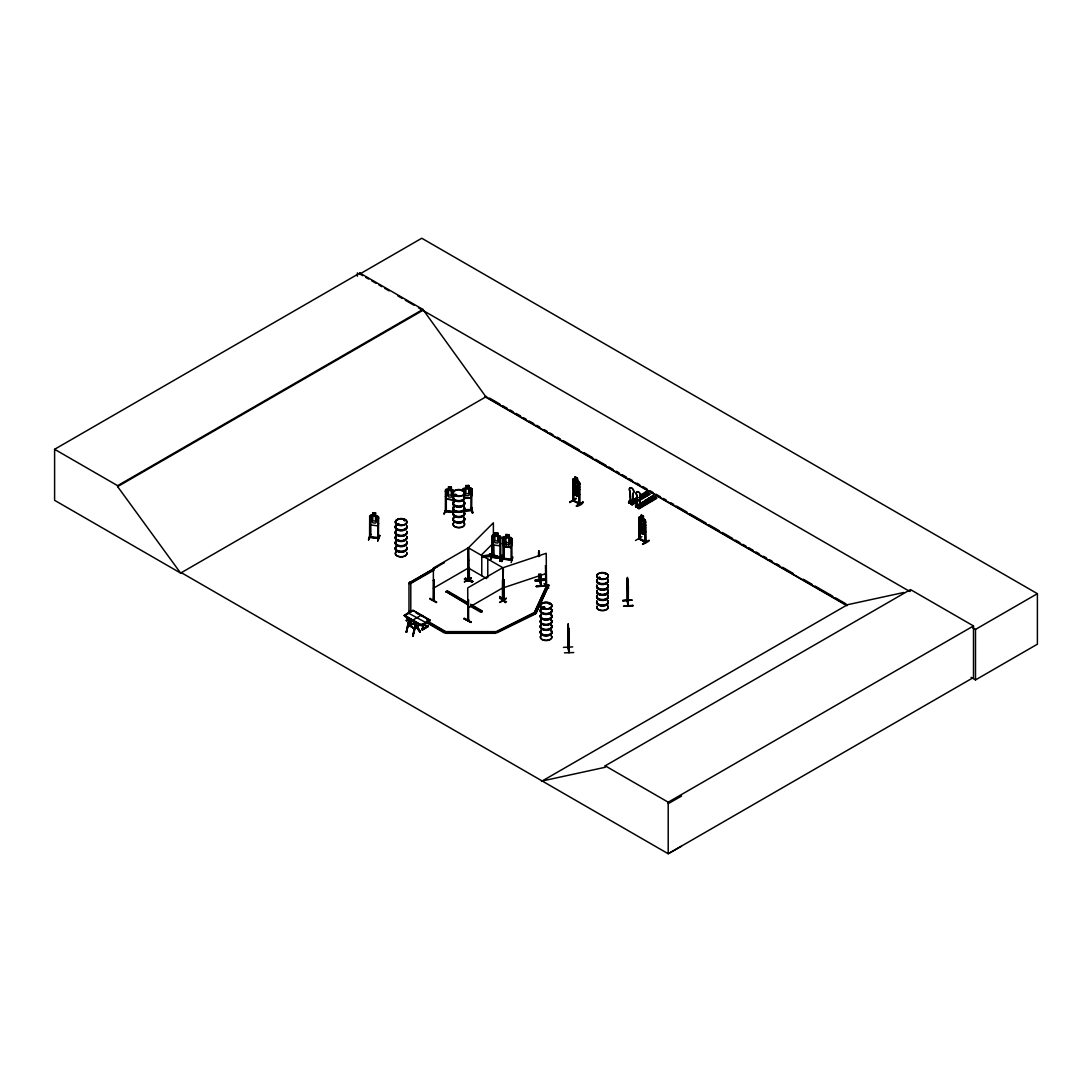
<?xml version="1.0" encoding="UTF-8"?>
<svg xmlns="http://www.w3.org/2000/svg" width="1092" height="1092" viewBox="0 0 1092 1092"><rect width="100%" height="100%" fill="white"/><g stroke="black" fill="none" stroke-linecap="round" stroke-linejoin="round"><path stroke-width="1.5" d="M627.49 579.142L627.299 601.201L627.122 578.992L627.791 592.779L627.982 590.909M539.857 580.521L540.24 581.285L540.171 574.501M540.745 574.215L541.018 585.448M541.072 574.187L541.072 586.035L540.649 584.93M569.301 652.456L569.123 631.79M631.121 501.255C630.193 500.313 629.647 500.177 629.961 491.468A3.099 1.802 59.5 0 1 629.961 487.906A3.099 1.802 59.5 0 1 633.087 489.666A3.099 1.802 59.5 0 1 633.087 493.243L632.623 502.716L633.223 493.161A3.099 1.802 59.5 0 0 633.223 489.585A3.099 1.802 59.5 0 0 630.098 487.824A3.099 1.802 59.5 0 0 630.098 491.4L631.026 501.214L629.879 500.641M568.304 625.566L568.154 623.969L568.632 629.934M468.591 579.347L469.041 578.869M469.041 569.137L468.918 580.166L468.632 579.292M493.734 555.405L493.243 543.707M627.723 579.142L627.381 577.368L628.296 605.937L628.296 585.681L628.255 605.418L627.217 600.614L627.982 605.951L627.791 582.746L627.982 584.234M627.75 587.974L627.518 589.325L627.258 584.589M630.657 501.569L628.542 502.689M637.291 505.637L637.346 504.845L637.346 505.651M637.482 505.528L638.315 504.545L636.868 504.49L636.718 506.797M540.212 581.217L539.612 574.433M541.1 585.954L540.13 580.712M568.809 651.269L568.809 652.006M569.246 652.443L568.236 647.256M569.26 651.678L568.345 647.269M464.441 579.06C468.564 576.863 481.122 586.076 464.455 578.992M472.713 581.422L464.66 578.733L472.754 581.449M406.115 632.091L408.599 621.116L406.388 632.254L408.913 621.935M406.388 632.254L409.227 621.867M412.667 635.885L415.165 624.911L412.94 636.035L415.479 625.716M412.94 636.035L415.793 625.661M398.839 524.351L398.211 523.532M398.935 524.215L397.461 523.914L398.648 524.337M404.968 520.202L404.177 520.556M404.204 520.461L404.968 520.502L404.409 519.942M404.654 519.942L404.531 520.529M404.395 615.601L412.994 610.223L429.852 619.969L429.62 621.307L421.28 625.757L404.654 616.257L404.518 615.069L412.994 610.51L429.852 620.242L422.181 624.911M404.395 615.888L410.879 611.643M456.565 495.14L455.241 494.553L456.674 494.881M404.422 615.465L421.28 625.47L429.893 620.092M462.489 491.113L462.175 491.031M543.912 607.916L542.205 607.712L543.761 607.944M549.958 604.04L549.262 604.299M598.634 577.627L599.726 577.327L599.795 578.132M605.446 574.296L605.951 573.914M605.623 574.406L606.278 574.201M606.169 573.873L605.487 574.201M606.319 574.296L606.06 573.969M627.136 579.088L627.886 582.8M408.408 622.563L408.981 623.491L410.019 622.467L409.063 623.041M415.383 626.426L415.861 627.463L419.151 624.979A3.099 1.788 -60 0 1 419.86 624.706L419.778 624.665A3.099 1.788 -60 0 0 419.069 624.938M630.876 501.023L631.258 500.464M503.426 600.013L504.176 599.795M545.659 586.186C547.065 583.442 544.84 586.663 546.382 585.94L546.218 565.588L545.495 565.833L545.768 586.186M545.563 585.981L546.3 585.762M430.084 598.634L436.718 602.061M430.125 598.293L429.77 598.921L436.404 602.62M464.1 618.795C485.776 630.029 449.03 610.715 471.062 622.358M464.414 618.236L471.021 621.976M568.304 626.794L567.922 625.266L568.017 647.815L568.154 623.969L568.345 647.788M422.195 629.019L423.491 625.279L422.235 628.937M630.767 500.245L628.992 502.347L631.79 503.931L633.565 501.829L633.824 503.289L630.098 501.146L631.272 500.887M631.476 501.01L630.043 500.546L629.879 502.852M539.052 553.821L538.615 552.211L538.506 555.951M502.907 537.4L503.03 559.145L511.93 560.196L511.861 538.424L510.81 537.414L503.862 536.622L502.907 537.4L502.907 544.062M503.862 536.622L503.002 537.441M505.91 536.814L504.49 537.619L504.49 542.26L505.992 544.43L508.763 544.772L510.251 542.956L510.251 538.329L508.763 537.319L508.886 534.698L505.883 534.398L505.992 546.915M503.835 546.655L503.03 544.007L503.835 546.655L510.824 547.502L511.861 545.099M508.858 534.752L508.763 547.256M510.824 547.502L503.849 546.587M572.931 483.824L573.682 481.681L578.856 484.534L579.47 487.414L578.856 484.534M579.47 489.353L578.856 491.427L573.682 488.561L573.013 485.722L573.628 488.602L578.787 491.468L579.606 489.366M638.997 528.555L639.707 529.893L638.929 521.921L639.748 519.819L644.922 522.672L645.604 525.525M639.079 521.935L639.803 519.928M639.011 523.901L639.694 526.753L644.853 529.606L645.604 527.45M503.781 538.97L502.962 538.875L503.781 538.97L503.767 558.954M501.856 561.479L503.862 555.937M501.91 561.588L503.876 556.36L501.87 561.179M503.862 558.217L502.934 558.149L511.998 559.281M511.083 539.707L511.902 539.803L511.083 539.707L511.097 560.155L511.206 559.118M512.967 557.07L511.111 562.694M637.987 504.408L637.141 504.968L637.824 505.091M636.718 504.586L638.342 504.586M505.268 602.634C498.594 594.007 496.764 594.717 505.596 602.47M370.488 517.267L369.669 517.158L370.488 517.267L370.488 537.469M372.672 512.721L375.662 513.049L375.539 515.67L377.027 516.68L377.027 521.321L375.539 523.123L372.768 522.768L371.28 520.584L371.28 515.943L372.768 515.315L372.686 512.667L375.662 513.049M369.697 522.385L370.707 524.842M372.672 515.219L369.697 515.724L369.587 537.387L369.574 536.622L378.583 537.564M378.637 523.477L377.586 525.866L370.638 524.911M375.662 515.533L378.61 516.857L378.419 538.547L378.624 537.783M377.559 515.847L370.693 515.042M369.751 537.4L369.642 536.431M370.502 536.773L369.778 536.431M377.791 518.018L378.61 518.127L377.791 518.018L377.791 538.465L377.9 537.441M379.675 535.394L377.655 541.045L379.743 535.435M379.798 535.776L377.709 540.95M446.205 491.373L445.399 491.263L446.205 491.373L446.178 511.588M445.427 496.478L446.341 499.071L453.344 499.918L446.369 499.017M451.365 487.209L448.389 486.827L448.498 489.407L447.01 490.049L447.01 494.69L448.498 496.86L451.269 497.229L452.757 495.427L452.757 490.786L451.269 489.762L451.269 487.278M451.392 489.639L451.392 487.155M443.816 513.909L446.341 508.749L444.308 513.554M444.198 513.909L446.328 508.326M453.439 492.301L453.521 512.571L445.372 511.506L445.44 489.762L446.396 488.998L453.317 489.885L454.354 490.895M453.521 512.544L453.426 511.575M434.043 599.372L433.306 599.74L434.261 600.313L433.319 600.532L433.387 568.017L468.372 547.815L468.768 580.521L468.632 547.556L493.379 522.809L493.42 540.526L494.908 542.71L497.679 543.065L499.167 541.277L499.167 536.636L497.802 535.49L500.75 536.8L500.778 558.462C501.733 556.633 490.922 555.05 491.878 557.384L491.864 535.612L494.84 535.107M492.628 537.209L491.81 537.114L492.628 537.209L492.628 557.411M491.837 542.328L492.765 544.922L499.754 545.768L500.778 543.42M497.788 533.06L494.812 532.678L494.908 535.257L493.42 535.899M491.796 555.787L490.24 559.759L492.26 555.896M499.699 535.79L492.792 534.903M492.765 554.176L490.677 559.705M500.778 557.725L492.683 556.483M499.931 537.96L500.75 538.069L499.931 537.96L499.931 558.422L499.836 557.425M499.795 560.988C506.265 543.72 495.236 572.181 502.32 555.828M500.286 561.015L502.306 555.787M470.802 497.993L463.677 498.252L470.802 497.993L471.84 495.413L471.84 488.738L471.648 510.524C473.068 509.022 469.546 509.282 471.007 510.551L470.884 490.117L471.744 490.267L470.884 490.117M471.13 578.159L464.305 581.859L471.184 577.832L468.959 579.388M576.167 498.607L569.765 502.156M534.329 612.476L535.503 613.895L496.642 632.951L495.481 632.159L534.329 612.476L547.133 584.875L548.88 585.148L536.076 613.376L534.329 612.476L536.076 612.748L548.88 585.148M535.039 611.575L547.133 584.875M578.924 483.838L579.756 484.029L578.924 483.838L578.937 504.122C578.583 502.17 584.561 506.702 572.904 500.709L573.013 479.047L573.71 478.555L579.47 482.732M573.873 500.245L573.437 500.341M573.177 499.822L573.655 501.119L573.805 480.739L572.972 480.535L573.805 480.739M639.502 538.479L639.939 539.12L639.871 528.978M638.957 538.875L645.604 542.519L645.604 520.829C644.84 518.905 640.472 515.902 639.079 517.198L639.079 538.943M645.154 541.482L645.549 542.519M464.673 581.654L468.782 579.743L467.922 579.593M468.605 580.439L467.717 580.671L467.881 560.059L468.7 560.278L467.881 560.059M419.069 625.347A2.58 1.488 -60 0 1 419.546 625.156L419.983 624.406A24.297 14.032 60 0 1 418.454 623.764M368.536 539.762L370.488 534.575M469.342 579.729L469.328 567.608M497.829 556.319L493.379 555.05M434.261 599.576L433.592 599.931M546.478 585.954L546.218 553.303L503.371 567.594L502.893 600.518L502.702 567.69L467.717 587.892L467.867 620.543L468.618 620.147L468.523 599.958L467.717 600.177L468.523 599.958M427.968 625.539L428.078 626.672L427.846 625.757L423.532 625.252L428.241 625.852L422.331 629.988L428.078 626.672M567.908 647.215L568.905 652.538L568.795 629.333M455.296 494.471L455.146 495.249L456.511 495.045M455.296 494.799L456.415 494.526M462.257 490.704L462.38 490.99M542.901 607.234L542.765 607.821M543.311 607.521L542.765 608.08M543.816 608.053L542.451 607.37L543.27 607.288M549.958 603.903L549.453 604.19M598.935 577.477L599.126 578.173M577.34 496.205L578.364 488.725L577.258 486.131L577.272 481.504L575.211 480.371L574.105 491.018L575.211 492.465L575.061 495.031L577.34 496.205C574.474 489.666 586.24 499.413 573.669 491.687L572.863 490.458L575.129 492.506M577.409 480.603L577.409 478.105L575.143 476.931L574.119 484.411L575.211 487.005L575.211 491.632L577.258 492.765L576.167 489.994C575.307 493.229 572.85 490.636 575.689 489.161L574.215 485.49L576.126 488.875C576.999 485.476 579.593 488.151 576.603 489.68L577.982 493.27L577.258 488.124L578.364 486.759L578.364 482.118L577.272 478.2M409.691 622.931L406.838 617.512M406.729 617.881L407.207 617.308A13.172 10.251 -31.2 0 0 413.636 621.02M413.295 621.676L413.772 621.102L420.324 631.777C412.53 624.965 410.742 613.772 420.324 631.777M419.71 632.132L413.663 621.457A1.57 0.901 -60 0 1 414.114 621.648M412.79 628.05L413.554 627.641M492.123 554.818L489.762 553.671M481.599 554.791L492.192 544.185M462.749 489.216L465.779 488.192L465.765 485.653L468.809 485.571L465.765 485.653M462.844 489.243L463.745 488.301L470.775 487.974L471.853 488.793M636.718 498.689L629.388 503.002L628.719 502.47L628.733 501.146L630.507 500.095L630.084 501.228L630.835 501.419M433.62 580.425L433.592 600.668L434.207 580.07L433.387 580.289L434.207 580.07M467.717 580.671L468.318 580.262M468.591 620.12C466.366 621.034 468.946 617.976 468.536 620.188M502.047 599.822L502.77 599.399M503.016 600.3L502.047 600.027M503.576 599.508L504.34 599.249L503.658 599.508M504.34 599.249L504.217 600.068L504.095 579.62L503.371 579.866L503.494 600.272L503.644 599.494M463.554 510.128L470.966 509.555M471.84 509.732C460.442 508.995 460.797 511.93 471.744 510.469M411.315 622.563L409.5 623.723M415.533 626.439L415.984 627.026L417.867 625.511M416.352 627.313L418.045 626.139M639.816 496.751L641.427 496.614L640.99 497.611M455.473 494.485L455.187 495.14M600.136 578.05L599.249 577.996M578.76 494.58L579.47 494.089M639.079 517.308L639.816 516.789M639.735 529.838L644.826 532.732L645.522 532.118L644.799 519.628M644.826 532.732L645.536 532.227M409.5 624.133L410.865 623.355M416.857 626.399L415.697 627.299A21.226 12.258 -60 0 1 414.591 627.886L414.673 627.941A21.226 12.258 -60 0 0 415.793 627.354L416.421 626.958M417.963 626.085L419.151 625.402A2.58 1.488 -60 0 1 419.628 625.211L419.71 625.184M417.062 626.931L415.697 627.723A21.799 12.585 -60 0 1 414.564 628.323L414.414 628.391A24.297 14.032 60 0 1 408.312 624.87L407.944 624.406A20.939 12.094 -60 0 0 409.596 623.559L410.21 623.177M502.934 558.886L511.998 560.019M445.372 511.274L453.426 512.312M491.782 557.125L500.764 558.23M469 580.084L468.918 568.031M418.468 625.307L419.069 624.72A3.344 1.938 -60 0 1 419.983 624.406M539.926 579.456L538.998 574.255M639.543 500.436L649.877 494.417L646.287 491.837L640.253 495.782M637.769 497.734L628.896 502.893L636.95 498.962M636.95 505.296L639.462 506.661L639.912 497.188L647.201 492.915L646.287 492.11L640.171 495.713M631.217 504.19L649.617 493.966L646.287 492.11M648.976 493.598L649.412 494.185M631.435 504.135L633.824 501.965M637.796 504.722L635.585 506.592M637.878 505.064C637.428 511.493 638.929 500.723 635.558 505.091L635.558 506.415L639.134 508.722L656.715 498.362L653.125 495.782L639.762 504.04M651.842 497.338L635.735 506.838L636.445 507.234L652.566 497.72M636.022 507.002L652.333 497.447M654.381 498.58L637.974 508.067L638.916 508.449M656.442 497.665L638.67 508.503L638.875 506.975L640.663 505.924L638.615 506.825L638.615 507.876L635.817 506.292L637.605 504.19M639.68 503.985L653.125 496.055L656.442 497.925L655.773 497.679M656.483 498.075L655.801 497.543L637.974 508.067M639.68 519.86L644.922 522.672M641.127 530.685L640.171 529.17L640.171 524.529L641.277 523.15L641.277 518.523L643.325 519.655L644.43 531.517L643.325 531.736L643.325 534.384L641.127 533.169L641.209 530.644L641.277 533.087M641.127 533.169L643.325 534.384M643.406 531.859L643.256 534.261M572.945 479.101L573.013 500.805M577.34 478.16L575.143 476.931M578.76 481.422L579.538 482.732L579.606 504.408L579.606 482.691M569.806 502.566L576.221 498.28L569.806 502.143M573.655 500.586L579.756 503.48M579.088 503.344C563.267 495.986 583.101 504.982 578.965 504.095M582.978 502.047C567.635 509.268 583.469 505.76 582.923 501.992M576.562 506.238L583.019 502.402M641.209 517.567L641.277 515.042L643.475 516.257L643.325 518.823L644.43 520.256L644.43 524.897L643.325 526.276L644.048 531.422L642.669 527.818L644.13 525.757L643.393 525.279L642.192 527.013L640.403 523.559L641.755 527.299C638.806 528.664 641.427 531.435 642.232 528.146L643.338 530.944L641.277 529.77L640.185 517.908L641.277 517.69L641.277 515.042L643.475 516.257M639.625 539.257L639.871 518.877M645.782 542.315L644.908 542.164L645.222 521.84L645.891 542.424L639.257 538.752L639.038 518.686L639.639 519.014M645.822 522.181L644.99 521.976M639.694 526.753L644.853 529.606M635.503 540.499L641.919 536.636M642.574 543.993C652.347 537.387 650.777 541.1 642.574 544.417M637.455 505.473L639.598 506.579L640.048 497.106A3.099 1.802 59.5 0 0 640.048 493.529A3.099 1.802 59.5 0 0 636.923 491.769A3.099 1.802 59.5 0 0 636.923 495.345L636.786 495.427A3.099 1.802 59.5 0 1 636.786 491.85A3.099 1.802 59.5 0 1 639.912 493.611A3.099 1.802 59.5 0 1 639.912 497.188L641.714 496.983L640.431 496.259M641.536 494.649C651.31 498.948 636.8 495.181 643.311 493.598L646.628 495.727L643.311 493.598M644.512 492.888C654.285 497.188 639.775 493.42 646.287 491.837M640.608 495.973L646.969 492.642L641.113 496.096M629.101 502.989L637.905 497.843M640.813 496.082L646.942 492.465M630.043 502.757L631.053 503.33L631.053 501.119M649.603 493.72L631.613 504.422L632.295 504.791L628.733 502.47M631.831 504.559L649.617 493.966M632.227 504.75L636.704 502.183M644.99 500.573C654.763 504.873 640.267 501.105 646.778 499.522L650.095 501.665L646.778 499.522M648.361 498.594C658.135 502.893 643.638 499.126 650.149 497.543L653.466 499.672L650.149 497.543M651.337 496.846C661.11 501.132 646.614 497.365 653.125 495.782M653.767 496.41L635.79 506.879L636.404 507.234M638.615 508.435L656.456 497.911M468.372 560.087L468.605 560.223M465.26 578.432L472.222 581.981L465.615 578.228M502.443 600.627L502.497 579.797M499.59 598.32L506.552 601.869M502.279 600.15L503.098 599.604L502.306 599.453M467.649 619.683L468.372 619.464M467.717 620.297L468.304 599.836M506.36 598.457C492.628 605.801 503.548 601.323 506.319 598.116M181.436 572.713L180.726 573.136L54.6 500.313L54.6 449.29L359.869 273.041L422.891 309.418L485.913 396.833L846.737 605.159M359.869 273.041L359.869 273.983L421.771 238.247L1037.4 593.679L1037.4 644.184L975.497 679.92L971.075 677.354M54.6 449.29L117.622 485.667L422.891 309.418M681.572 846.136L668.208 853.753L181.354 572.672L180.63 573.082L117.622 486.609L422.891 310.36M180.63 573.082L486.623 396.423M434.125 570.024L410.797 583.483L409.514 582.746L444.512 562.544M409.514 582.746L437.223 566.762M434.125 569.382L410.797 582.855L408.981 582.855L408.981 612.052L410.797 612.052L410.797 582.855L409.514 582.118M433.387 588.219L468.372 568.017M408.394 613.363L404.518 615.629L420.87 625.061L422.181 624.597M467.854 604.791L445.986 591.536L447.27 590.799L467.676 602.593M445.986 592.164L447.27 591.427L466.216 602.375M412.872 628.187L413.772 627.996M422.331 629.961L422.058 629.197L428.078 626.044M422.099 629.838L427.805 626.508M467.717 608.094L502.702 587.892M427.013 622.263L444.512 632.364L445.782 631.626L495.263 631.626L495.263 633.305L445.782 633.305L445.782 631.626L426.835 620.679M470.775 605.842L482.255 611.629L480.985 612.366L470.775 606.483M427.013 622.89L444.512 632.991L445.782 632.254L428.282 622.153M541.468 781.408L847.46 604.736L903.835 592.478M542.178 780.985L605.2 767.28L605.2 765.82L910.469 589.571L973.491 625.948L973.491 677.504L668.208 853.753L668.208 802.197L973.491 625.948M910.469 591.031L909.759 591.455L418.495 307.821M972.576 627.723L975.497 629.415L1037.4 593.679M668.208 803.671L681.572 796.054M495.481 632.159L532.841 613.841M495.481 631.517L496.642 632.323L535.503 613.267M408.408 624.406L408.476 624.365A21.226 12.258 -60 0 0 409.596 623.778M640.185 496.328L639.721 497.201M503.74 558.462L502.975 559.104M503.74 559.2L503.849 538.793M468.113 580.739L468.127 579.361M468.045 620.488L467.936 600.3M369.738 537.182L378.624 538.274M378.501 538.52L369.669 537.36M500.641 558.476L491.891 557.357M412.121 610.919L413.404 610.919M599.126 577.368L598.512 577.886L599.262 578.214M637.414 504.859L637.974 505.159M503.535 580.029L504.095 579.62M546.382 565.738L545.495 565.833M548.798 588.056L544.048 583.524M504.258 599.986L503.644 600.231M503.371 587.796L546.218 573.505M637.005 504.995L637.346 504.04M397.925 523.791L397.283 524.351M546.177 585.039L546.177 585.776M599.549 577.955L600.013 577.545M406.483 631.831L406.961 631.927M413.035 635.612L413.513 635.708M419.546 625.156L419.615 625.129A24.297 14.032 60 0 1 418.605 624.733M579.088 503.862L579.156 493.802M639.189 538.711L644.99 541.468M645.154 541.263L645.891 541.687L639.939 538.602M645.154 542.001L645.222 521.84M481.572 556.033L493.12 554.258L493.584 555.255L482.05 557.043M483.224 556.415L486.527 555.896M483.688 557.425L493.584 555.883L493.379 544.812M465.315 578.337L471.908 582.063M599.644 578.391L599.017 577.873M538.697 556.592L538.957 550.914L538.875 554.367M539.216 555.145L539.325 552.661L539.216 556.005M544.403 579.238L535.176 579.838L544.403 579.156M535.244 580.712L544.526 580.002L535.298 580.999M535.285 580.876L544.526 580.289M545.536 585.408C517.267 587.701 564.578 584.698 536.363 586.609M536.363 586.554L545.577 585.967M568.236 627.054L568.468 635.68L568.004 631.19M568.482 628.2L568.795 629.388M568.809 630.835L568.836 652.511M567.826 632.268L568.795 639.366L567.936 635.23M563.445 647.365L572.686 646.914M564.468 652.839L573.737 652.538M627.545 580.453L627.613 582.459M627.723 581.599L627.75 583.333M622.713 600.504L631.995 599.958L622.754 600.818M622.713 600.532L631.995 600.245M632.8 605.937L623.518 606.169L632.773 605.377M470.775 487.974L468.809 488.001L468.809 485.517M471.471 507.698L472.686 513.022L471.526 507.316M471.608 510.223L463.609 510.824M408.981 583.483L410.797 583.483M408.981 611.424L410.797 611.424M445.782 632.664L495.263 632.664M511.861 560.237L511.738 559.473M446.096 510.879L453.467 511.793M453.617 511.575L445.318 510.742L446.259 510.633M468.018 580.767L468.113 547.652L503.098 567.854L502.948 600.504M640.717 497.433L639.994 497.256M505.992 537.796L508.763 538.138M505.992 542.437L508.763 542.779M369.847 536.431L370.638 536.527M491.891 556.62L492.519 556.702M547.133 585.503L548.88 585.776M445.481 510.769L445.481 511.506M471.935 507.63L472.686 512.994M497.856 556.347L489.53 553.958M489.571 553.849L497.638 556.497M573.437 501.078L573.573 480.876M539.817 581.244L539.926 574.406M397.529 524.174L398.539 523.682M406.47 620.816L406.197 620.051L406.47 620.829M575.211 484.998L577.272 486.145M575.211 486.991L577.272 488.138M639.939 495.577L643.256 497.72L639.939 495.85M639.27 497.256L641.482 498.771L639.27 497.515M636.868 506.702L637.878 507.275M467.717 580.152L468.482 580.603M434.207 600.272L433.974 579.948M359.869 273.983L362.803 275.675M365.738 277.368L368.673 279.061M371.594 280.753L375.989 283.292M378.924 284.985L381.859 286.677M384.793 288.37L389.189 290.909M397.979 295.987L402.375 298.525M405.309 300.218L414.1 305.282M489.571 398.116L499.877 404.067M502.825 405.774L507.248 408.326M510.182 410.019L513.131 411.725M516.079 413.418L520.502 415.97M523.45 417.676L526.385 419.383M529.333 421.075L533.756 423.628M536.704 425.334L539.639 427.027M544.062 429.579L547.01 431.285M549.958 432.978L552.893 434.684M557.316 437.237L560.264 438.929M563.213 440.636L579.415 449.986M583.824 452.538L592.669 457.644M595.604 459.336L605.923 465.288M608.858 466.994L613.281 469.546M616.229 471.239L619.178 472.945M622.126 474.651L626.535 477.19M629.483 478.897L632.432 480.603M636.841 483.142L639.789 484.848M642.738 486.554L647.16 489.107M650.109 490.799L653.043 492.506M655.992 494.198L660.414 496.751M663.363 498.457L666.297 500.15M670.72 502.702L673.668 504.408M676.617 506.101L686.923 512.052M689.871 513.759L706.074 523.109M709.008 524.815L719.328 530.767M722.262 532.459L732.582 538.424M735.517 540.117L739.939 542.669M742.888 544.376L745.836 546.068M748.784 547.774L753.193 550.327M756.142 552.02L759.09 553.726M763.499 556.278L766.447 557.971M769.396 559.677L772.344 561.37M776.767 563.922L779.702 565.629M782.65 567.321L792.956 573.286M803.275 579.238L812.107 584.329M815.055 586.035L832.732 596.232M835.667 597.938L845.986 603.89M484.944 396.696L846.955 605.705M468.113 567.854L486.582 578.528M470.597 604.272L482.255 611.001M472.044 605.746L482.255 611.629M445.986 591.536L467.854 604.163M416.107 612.489L429.77 620.393L421.28 624.911L404.422 615.178M416.107 612.762L418.809 614.332M424.215 617.444L421.512 615.042L412.762 620.092L412.762 620.938M426.917 619.014L429.77 620.679M407.848 618.222L407.098 618.632L413.158 628.35M406.593 617.799L408.149 619.055A13.691 10.647 -31.2 0 0 411.466 620.966L413.431 621.744M408.217 624.815L408.312 624.87A21.799 12.585 -60 0 0 408.927 624.46M414.414 628.391L414.059 627.927A24.297 14.032 60 0 1 407.944 624.406M605.2 765.82L668.208 802.197M534.329 613.103L535.503 613.895M421.99 623.969L423.71 625.361M499.658 535.872L500.655 536.827M504.34 599.426L504.34 599.986M637.005 505.432L636.923 495.345M407.207 617.308L411.274 623.86M407.412 617.785L410.838 623.436M539.503 579.429L539.516 575.634M493.12 554.886L493.584 555.883M369.724 522.331L370.611 524.979M644.853 522.713L645.536 525.566M639.148 523.887L639.816 526.658M538.861 550.914L539.312 552.675M538.929 551.76L539.148 553.644M539.216 555.091L539.557 556.333L538.615 552.32M538.684 574.283L539.612 579.483M567.922 625.266L568.686 629.402M568.168 632.063L568.468 633.701M539.803 581.203L540.745 585.995L540.663 575.416M632.8 606.019L632.759 605.309M627.422 578.214L627.572 580.098M627.381 585.462L627.613 587.1M471.471 507.275L472.181 513.035M975.497 629.415L975.497 679.92M640.663 505.924L640.663 507.234M640.403 505.773L640.403 506.825M633.565 501.829L633.565 502.88M630.889 501.214L630.889 503.426M575.279 477.013L575.279 479.497M511.766 538.452L511.738 545.14M497.802 533.005L497.706 535.558L497.679 533.128M493.652 544.908L493.243 555.801L492.956 543.611M492.697 537.032L492.724 557.425M487.783 559.008L487.783 577.532M481.763 555.541L481.763 575.743M468.7 485.599L468.714 488.138L470.229 488.902L470.229 493.543L468.714 495.604L465.875 495.727L464.359 493.802L464.359 489.161L465.875 488.274L465.875 485.722M446.287 491.182L446.3 511.588M425.894 623.464L425.894 622.617L408.394 613.076M409.35 618.55L409.077 618.386M370.557 517.089L370.584 537.482M357.398 272.85L357.398 276.194M117.622 485.667L117.622 486.609M413.786 623.791A7.166 5.569 -31.2 0 0 415.274 623.723L413.65 624.228A7.685 5.979 -31.2 0 1 408.968 621.512L408.981 620.092A7.166 5.569 -31.2 0 0 413.076 623.709M415.697 627.095A20.939 12.094 -60 0 1 414.059 627.927M415.397 621.99A24.297 14.032 60 0 1 414.878 621.635M415.533 623.068A24.297 14.032 60 0 1 415.028 622.727M413.663 621.457A1.57 0.901 -60 0 1 414.25 621.73M406.975 617.594A1.57 0.901 -60 0 1 407.548 617.867M607.48 578.651A5.774 3.331 0 0 1 603.234 583.619A5.774 3.331 0 0 1 596.901 579.456M607.48 585.162A5.774 3.331 0 0 1 603.234 590.13A5.774 3.331 0 0 1 596.901 585.967M607.562 584.807A5.869 3.385 0 0 1 603.234 589.857A5.869 3.385 0 0 1 596.805 585.626M607.562 584.52A5.869 3.385 0 0 1 603.234 589.571A5.869 3.385 0 0 1 596.805 585.339M607.562 579.238A5.869 3.385 0 0 1 603.234 584.288A5.869 3.385 0 0 1 596.805 580.057M607.562 578.951A5.869 3.385 0 0 1 603.234 584.002A5.869 3.385 0 0 1 596.805 579.77M607.493 579.579A5.788 3.344 0 0 1 603.234 584.561A5.788 3.344 0 0 1 596.887 580.384M607.493 584.22A5.788 3.344 0 0 1 603.234 589.202A5.788 3.344 0 0 1 596.887 585.025M607.493 589.83A5.788 3.344 0 0 1 603.234 594.812A5.788 3.344 0 0 1 596.887 590.635M607.48 589.516A5.774 3.331 0 0 1 603.972 594.403A5.774 3.331 0 0 1 596.696 591.182M607.493 589.625A5.801 3.344 0 0 1 603.234 594.621A5.801 3.344 0 0 1 596.874 590.431M607.452 605.405A5.747 3.317 0 0 1 603.221 610.36A5.747 3.317 0 0 1 596.914 606.21M607.493 590.062A5.801 3.344 0 0 1 603.234 595.058A5.801 3.344 0 0 1 596.874 590.868M607.48 594.539A5.774 3.331 0 0 1 603.234 599.508A5.774 3.331 0 0 1 596.901 595.345M607.48 601.05A5.774 3.331 0 0 1 603.234 606.019A5.774 3.331 0 0 1 596.901 601.856M607.562 600.696A5.869 3.385 0 0 1 603.234 605.746A5.869 3.385 0 0 1 596.805 601.515M607.562 600.409A5.869 3.385 0 0 1 603.234 605.459A5.869 3.385 0 0 1 596.805 601.228M607.562 595.126A5.869 3.385 0 0 1 603.234 600.177A5.869 3.385 0 0 1 596.805 595.945M607.562 594.84A5.869 3.385 0 0 1 603.234 599.89A5.869 3.385 0 0 1 596.805 595.659M607.48 595.481A5.774 3.331 0 0 1 603.234 600.45A5.774 3.331 0 0 1 596.901 596.273M607.493 600.109A5.788 3.344 0 0 1 603.234 605.091A5.788 3.344 0 0 1 596.887 600.914M607.493 605.719A5.788 3.344 0 0 1 603.234 610.701A5.788 3.344 0 0 1 596.887 606.524M607.466 590.349A5.76 3.331 0 0 1 603.972 595.236A5.76 3.331 0 0 1 596.71 592.014M463.936 501.801A5.869 3.385 0 0 1 458.845 506.893A5.869 3.385 0 0 1 453.767 501.801M463.854 502.156A5.788 3.344 0 0 1 458.845 507.166A5.788 3.344 0 0 1 453.835 502.156M463.841 506.497A5.76 3.331 0 0 1 458.845 511.493A5.76 3.331 0 0 1 453.863 506.497A5.801 3.344 0 0 0 458.845 511.657A5.801 3.344 0 0 0 463.868 506.633M463.868 507.029A5.801 3.344 0 0 1 458.845 512.052A5.801 3.344 0 0 1 453.822 507.029M463.936 496.232A5.869 3.385 0 0 1 458.845 501.31A5.869 3.385 0 0 1 453.767 496.232M463.854 501.214A5.788 3.344 0 0 1 458.845 506.224A5.788 3.344 0 0 1 453.835 501.214M463.854 496.587A5.774 3.331 0 0 1 458.845 501.583A5.774 3.331 0 0 1 453.849 496.587M463.936 501.515A5.869 3.385 0 0 1 458.845 506.606A5.869 3.385 0 0 1 453.767 501.515M463.936 495.945A5.869 3.385 0 0 1 458.845 501.023A5.869 3.385 0 0 1 453.767 495.945M463.854 495.645A5.788 3.344 0 0 1 458.845 500.655A5.788 3.344 0 0 1 453.835 495.645M463.936 517.69A5.869 3.385 0 0 1 458.845 522.781A5.869 3.385 0 0 1 453.767 517.69M463.854 518.045A5.788 3.344 0 0 1 458.845 523.054A5.788 3.344 0 0 1 453.835 518.045M463.868 522.508A5.801 3.344 0 0 1 458.845 527.532A5.801 3.344 0 0 1 453.822 522.508M463.854 522.727A5.788 3.344 0 0 1 458.845 527.736A5.788 3.344 0 0 1 453.835 522.727M463.936 512.121A5.869 3.385 0 0 1 458.845 517.198A5.869 3.385 0 0 1 453.767 512.121M463.854 517.103A5.788 3.344 0 0 1 458.845 522.112A5.788 3.344 0 0 1 453.835 517.103M463.854 512.476A5.774 3.331 0 0 1 458.845 517.471A5.774 3.331 0 0 1 453.849 512.476M463.936 517.403A5.869 3.385 0 0 1 458.845 522.495A5.869 3.385 0 0 1 453.767 517.403M463.936 511.834A5.869 3.385 0 0 1 458.845 516.912A5.869 3.385 0 0 1 453.767 511.834M463.854 511.534A5.788 3.344 0 0 1 458.845 516.543A5.788 3.344 0 0 1 453.835 511.534M551.187 614.714A5.869 3.385 0 0 1 546.109 619.792A5.869 3.385 0 0 1 541.031 614.714M542.001 607.93A5.801 3.344 0 0 0 551.706 606.429A5.801 3.344 0 0 0 544.608 602.32A5.801 3.344 0 0 0 542.001 607.93A5.774 3.331 0 0 1 544.608 607.002M551.105 615.055A5.774 3.331 0 0 1 546.109 620.065A5.774 3.331 0 0 1 541.1 615.055M551.091 619.423A5.747 3.317 0 0 1 546.109 624.406A5.747 3.317 0 0 1 541.127 619.423M551.132 619.778A5.801 3.344 0 0 1 546.109 624.788A5.801 3.344 0 0 1 541.086 619.778M551.187 609.131A5.869 3.385 0 0 1 546.109 614.209A5.869 3.385 0 0 1 541.031 609.131M541.96 608.435A5.869 3.385 0 0 1 544.594 607.562M551.105 614.127A5.774 3.331 0 0 1 546.109 619.123A5.774 3.331 0 0 1 541.1 614.127M551.105 609.486A5.774 3.331 0 0 1 546.109 614.482A5.774 3.331 0 0 1 541.1 609.486M542.028 608.79A5.774 3.331 0 0 1 544.608 607.93M551.187 614.427A5.869 3.385 0 0 1 546.109 619.505A5.869 3.385 0 0 1 541.031 614.427M551.187 608.845A5.869 3.385 0 0 1 546.109 613.922A5.869 3.385 0 0 1 541.031 608.845M541.96 608.148A5.869 3.385 0 0 1 544.594 607.275M551.105 608.544A5.774 3.331 0 0 1 546.109 613.554A5.774 3.331 0 0 1 541.1 608.544M551.187 630.603A5.869 3.385 0 0 1 546.109 635.68A5.869 3.385 0 0 1 541.031 630.603M551.105 630.944A5.774 3.331 0 0 1 546.109 635.953A5.774 3.331 0 0 1 541.1 630.944M551.091 635.312A5.747 3.317 0 0 1 546.109 640.294A5.747 3.317 0 0 1 541.127 635.312M551.091 620.242A5.747 3.317 0 0 1 546.109 625.225A5.747 3.317 0 0 1 541.127 620.242M551.119 635.599A5.788 3.344 0 0 1 546.109 640.608A5.788 3.344 0 0 1 541.1 635.599M551.132 619.942A5.801 3.344 0 0 1 546.109 624.965A5.801 3.344 0 0 1 541.086 619.942M551.187 625.02A5.869 3.385 0 0 1 546.109 630.098A5.869 3.385 0 0 1 541.031 625.02M551.105 630.016A5.774 3.331 0 0 1 546.109 635.012A5.774 3.331 0 0 1 541.1 630.016M551.105 625.375A5.774 3.331 0 0 1 546.109 630.371A5.774 3.331 0 0 1 541.1 625.375M551.187 630.316A5.869 3.385 0 0 1 546.109 635.394A5.869 3.385 0 0 1 541.031 630.316M551.187 624.733A5.869 3.385 0 0 1 546.109 629.811A5.869 3.385 0 0 1 541.031 624.733M551.105 624.433A5.774 3.331 0 0 1 546.109 629.442A5.774 3.331 0 0 1 541.1 624.433M406.797 531.818A5.869 3.385 0 0 1 400.368 536.063A5.869 3.385 0 0 1 396.041 530.999M406.715 532.159A5.788 3.344 0 0 1 400.368 536.336A5.788 3.344 0 0 1 396.109 531.354M406.688 536.513A5.747 3.317 0 0 1 400.382 540.663A5.747 3.317 0 0 1 396.15 535.722A5.801 3.344 0 0 0 400.368 540.827A5.801 3.344 0 0 0 406.729 536.636M406.729 536.827A5.801 3.344 0 0 1 400.368 541.018A5.801 3.344 0 0 1 396.109 536.022M406.797 526.248A5.869 3.385 0 0 1 400.368 530.48A5.869 3.385 0 0 1 396.041 525.429M406.702 531.231A5.774 3.331 0 0 1 400.368 535.394A5.774 3.331 0 0 1 396.123 530.425M406.702 526.59A5.774 3.331 0 0 1 400.368 530.753A5.774 3.331 0 0 1 396.123 525.784M406.797 531.531A5.869 3.385 0 0 1 400.368 535.776A5.869 3.385 0 0 1 396.041 530.712M406.797 525.962A5.869 3.385 0 0 1 400.368 530.193A5.869 3.385 0 0 1 396.041 525.143M406.715 525.648A5.788 3.344 0 0 1 400.368 529.825A5.788 3.344 0 0 1 396.109 524.842M406.797 547.706A5.869 3.385 0 0 1 400.368 551.951A5.869 3.385 0 0 1 396.041 546.887M406.715 548.048A5.788 3.344 0 0 1 400.368 552.224A5.788 3.344 0 0 1 396.109 547.242M406.729 552.525A5.801 3.344 0 0 1 400.368 556.715A5.801 3.344 0 0 1 396.109 551.719M406.688 537.346A5.747 3.317 0 0 1 400.382 541.495A5.747 3.317 0 0 1 396.15 536.541M406.729 552.716A5.801 3.344 0 0 1 400.368 556.906A5.801 3.344 0 0 1 396.109 551.91M406.797 542.137A5.869 3.385 0 0 1 400.368 546.369A5.869 3.385 0 0 1 396.041 541.318M406.702 547.119A5.774 3.331 0 0 1 400.368 551.283A5.774 3.331 0 0 1 396.123 546.314M406.702 542.478A5.774 3.331 0 0 1 400.368 546.642A5.774 3.331 0 0 1 396.123 541.673M406.797 547.42A5.869 3.385 0 0 1 400.368 551.665A5.869 3.385 0 0 1 396.041 546.601M406.797 541.85A5.869 3.385 0 0 1 400.368 546.082A5.869 3.385 0 0 1 396.041 541.031M406.715 541.536A5.788 3.344 0 0 1 400.368 545.713A5.788 3.344 0 0 1 396.109 540.731M646.546 500.627L648.539 500.928L646.546 500.627M648.58 500.778C647.119 503.303 645.645 499.058 648.539 500.832M370.598 534.22L368.591 539.871L370.598 534.22M419.847 631.272L419.628 631.995L419.847 631.272M493.379 535.08L493.379 535.08M637.496 497.283L632.855 500.04L637.537 497.461M468.209 486.09L466.38 486.172L466.38 487.005L468.209 486.923L468.209 486.09M468.714 488.97L465.875 489.093L465.875 493.734L468.714 493.611L468.714 488.97M463.486 490.445L462.68 490.663L463.486 490.445M508.271 535.176L506.483 534.957L506.483 535.79L508.271 536.008L508.271 535.176M450.778 487.633L448.989 487.401L448.989 488.233L450.778 488.465L450.778 487.633M451.269 490.595L448.498 490.24L448.498 494.881L451.269 495.236L451.269 490.595M375.047 513.527L373.259 513.295L373.259 514.127L375.047 514.359L375.047 513.527M375.539 516.489L372.768 516.134L372.768 520.775L375.539 521.13L375.539 516.489M497.188 533.483L495.413 533.251L495.413 534.084L497.188 534.302L497.188 533.483M497.679 536.445L494.908 536.09L494.908 540.717L497.679 541.086L497.679 536.445M576.904 478.405L575.58 477.682L576.904 479.238L576.904 478.405M642.97 516.543L641.646 515.82L642.97 517.376L642.97 516.543M643.325 524.297L641.277 523.15L643.325 524.283M643.325 526.276L641.277 525.143L643.325 526.262M576.89 494.635L575.58 493.898L576.89 495.454L576.89 494.635M642.956 532.773L641.646 532.05L642.956 533.606L642.956 532.773M425.197 627.695L425.197 627.695M599.576 578.719A5.801 3.344 0 0 0 608.271 575.825A5.801 3.344 0 0 0 599.576 572.931A5.801 3.344 0 0 0 599.576 578.719M599.59 579.006A5.76 3.331 0 0 0 608.244 576.126A5.76 3.331 0 0 0 599.59 573.245A5.76 3.331 0 0 0 599.59 579.006M455.951 495.713A5.801 3.344 0 0 0 464.646 492.82A5.801 3.344 0 0 0 455.951 489.926A5.801 3.344 0 0 0 455.951 495.713M455.965 496.014A5.76 3.331 0 0 0 464.605 493.12A5.76 3.331 0 0 0 455.965 490.24A5.76 3.331 0 0 0 455.965 496.014M458.845 512.325A5.747 3.317 0 0 0 463.827 507.343A5.76 3.331 0 0 1 458.845 512.339A5.76 3.331 0 0 1 453.863 507.357A5.747 3.317 0 0 0 458.845 512.325M542.042 608.367A5.747 3.317 0 0 0 551.665 606.879A5.747 3.317 0 0 0 544.621 602.811A5.747 3.317 0 0 0 542.042 608.367M543.202 608.626A5.801 3.344 0 0 0 551.91 605.732A5.801 3.344 0 0 0 543.202 602.839A5.801 3.344 0 0 0 543.202 608.626M398.239 524.733A5.788 3.344 0 0 0 406.92 521.84A5.788 3.344 0 0 0 398.239 518.946A5.788 3.344 0 0 0 398.239 524.733M397.024 524.392A5.801 3.344 0 0 0 406.729 522.891A5.801 3.344 0 0 0 399.631 518.796A5.801 3.344 0 0 0 397.024 524.392M398.252 525.184A5.76 3.331 0 0 0 406.893 522.304A5.76 3.331 0 0 0 398.252 519.423A5.76 3.331 0 0 0 398.252 525.184"/></g></svg>
